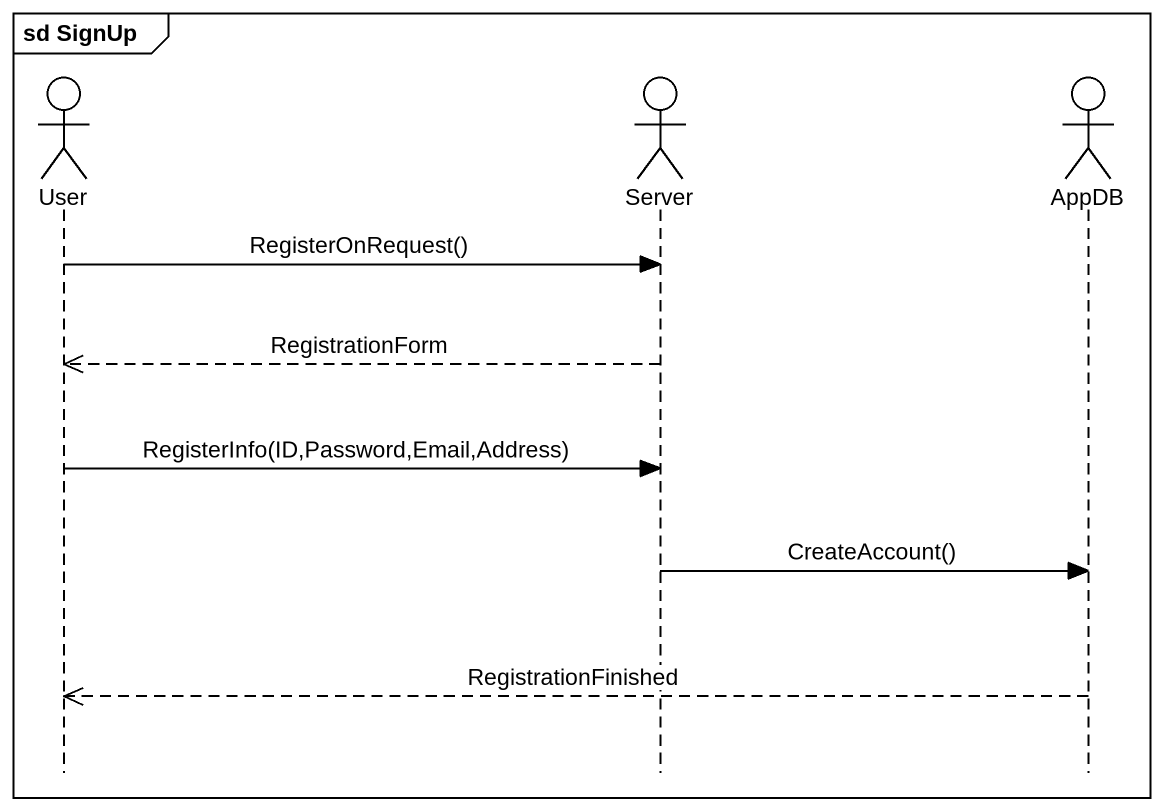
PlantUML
@startuml
mainframe sd SignUp
hide footbox
actor User
actor Server
actor AppDB

User -> Server : RegisterOnRequest()
Server -->> User : RegistrationForm
User -> Server : RegisterInfo(ID,Password,Email,Address)
Server -> AppDB : CreateAccount()
AppDB -->> User : RegistrationFinished
@enduml
